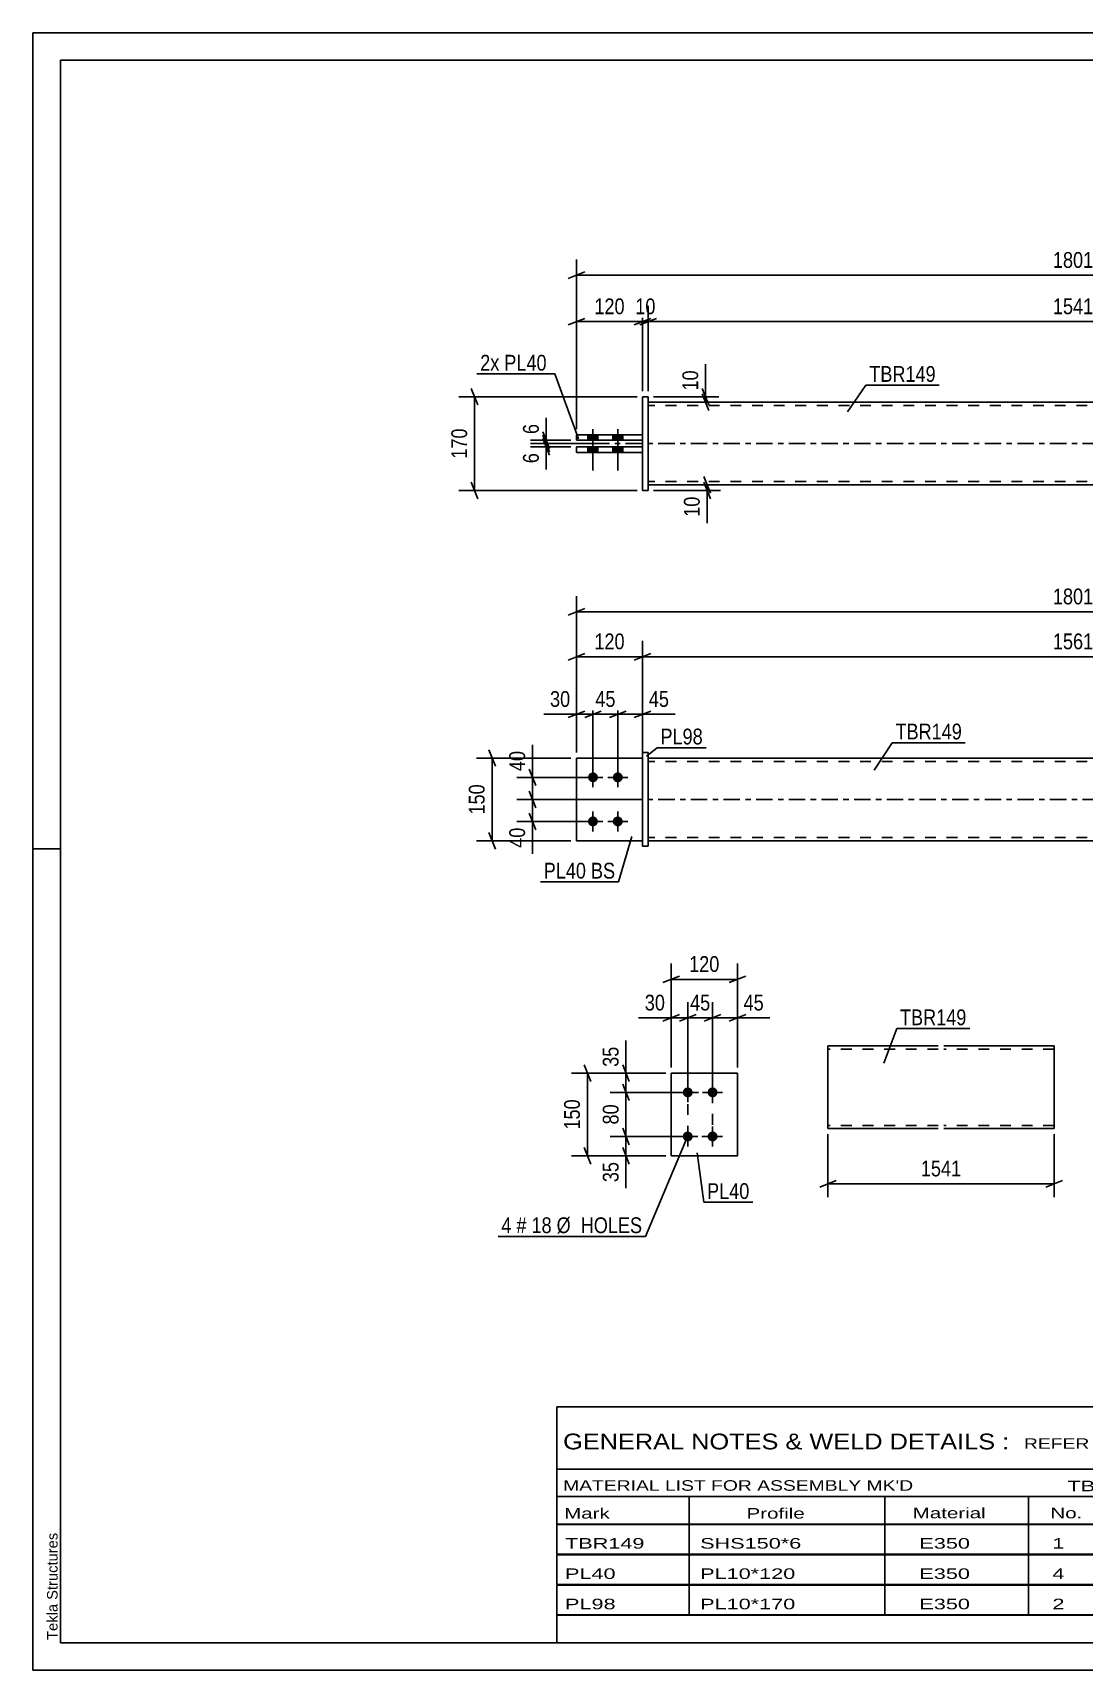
# Model space of a CAD drawing. Header units: millimetres. Extents: x 0 to 420, y 0 to 297.
# Drawn here: x 0 to 190.6, y 0 to 297 of the extents above; entities that cross this region are included whole.
import ezdxf

# ---------------------------------------------------------------- set-up
doc = ezdxf.new("R2010")
doc.units = ezdxf.units.MM
doc.linetypes.add('DXK_LINE_DOT2', pattern=[3.9198, 1.9599, -1.9599])
doc.linetypes.add('DXK_LINE_DOT3', pattern=[5.9187, 2.979, -0.9799, 0.9799, -0.9799])
doc.styles.add('Arial', font='ARIAL.TTF', dxfattribs={"height": 0.2})
doc.styles.add('Arial Narrow', font='ARIALN.TTF', dxfattribs={"height": 0.2})

# ---------------------------------------------------------------- blocks, each defined once
blk = doc.blocks.new('Unknown-580573406-1163')
at = {"color": 5, "linetype": 'Continuous'}
for p, q in [((420, 297), (0, 297)), ((0, 297), (0, 0)), ((0, 292), (0, 297)), ((415, 292), (5, 292)), ((5, 292), (5, 5)), ((5, 149), (0, 149)), ((0, 0), (0, 5)), ((5, 5), (415, 5)), ((0, 0), (420, 0))]:
    blk.add_line(p, q, dxfattribs=at)
at = {"color": 174, "linetype": 'Continuous', "style": 'Arial'}
blk.add_text('Tekla Structures', height=1.9102, rotation=90, dxfattribs=at).set_placement((4.5, 5.5))
blk = doc.blocks.new('Part-580573406-1794 - 1738')
at = {"color": 2, "linetype": 'Continuous'}
for p, q in [((98.56, 165.45), (110.56, 165.45)), ((98.56, 165.45), (98.56, 150.45)), ((110.56, 150.45), (98.56, 150.45)), ((98.56, 150.45), (98.56, 150.45))]:
    blk.add_line(p, q, dxfattribs=at)
at = {"color": 7, "linetype": 'DXK_LINE_DOT2'}
for p, q in [((98.56, 165.45), (110.56, 165.45)), ((110.56, 165.45), (110.56, 165.45)), ((110.56, 165.45), (110.56, 150.45)), ((98.56, 150.45), (110.56, 150.45)), ((98.56, 150.45), (98.56, 150.45))]:
    blk.add_line(p, q, dxfattribs=at)
blk = doc.blocks.new('Part-580573406-1799 - 1738')
at = {"color": 2, "linetype": 'Continuous'}
for p, q in [((110.56, 166.46), (111.56, 166.46)), ((110.56, 149.46), (110.56, 166.46)), ((111.56, 149.46), (111.56, 166.46)), ((110.56, 149.46), (111.56, 149.46)), ((110.56, 149.45), (111.56, 149.45))]:
    blk.add_line(p, q, dxfattribs=at)
at = {"color": 7, "linetype": 'DXK_LINE_DOT2'}
for p, q in [((110.56, 166.45), (111.56, 166.45)), ((110.56, 149.46), (110.56, 149.45)), ((110.56, 149.45), (110.56, 149.46)), ((111.56, 149.46), (111.56, 149.45)), ((111.56, 149.45), (111.56, 149.46))]:
    blk.add_line(p, q, dxfattribs=at)
blk = doc.blocks.new('Part-580573406-1789 - 1738')
at = {"color": 7, "linetype": 'DXK_LINE_DOT2'}
for p, q in [((98.56, 165.45), (110.56, 165.45)), ((98.56, 165.45), (110.56, 165.45)), ((98.56, 150.45), (98.56, 165.45)), ((110.56, 165.45), (110.56, 165.45)), ((110.56, 165.45), (110.56, 150.45)), ((98.56, 150.45), (110.56, 150.45)), ((110.56, 150.45), (98.56, 150.45)), ((98.56, 150.45), (98.56, 150.45))]:
    blk.add_line(p, q, dxfattribs=at)
blk = doc.blocks.new('Part-580573406-1804 - 1738')
at = {"color": 2, "linetype": 'Continuous'}
for p, q in [((111.56, 165.45), (265.64, 165.45)), ((111.56, 150.45), (265.64, 150.45))]:
    blk.add_line(p, q, dxfattribs=at)
at = {"color": 7, "linetype": 'DXK_LINE_DOT2'}
for p, q in [((111.56, 150.45), (111.56, 165.45)), ((265.64, 164.85), (111.56, 164.85)), ((265.64, 150.45), (265.64, 165.45)), ((265.64, 151.05), (111.56, 151.05))]:
    blk.add_line(p, q, dxfattribs=at)
at = {"color": 7, "linetype": 'DXK_LINE_DOT3'}
blk.add_line((101.56, 157.95), (275.64, 157.95), dxfattribs=at)
blk = doc.blocks.new('Bolt-580573406-1806 - 1738')
at = {"linetype": 'Continuous'}
for points in [[(101.56, 161.05), (101.38, 161.07), (101.2, 161.13), (101.03, 161.23), (100.9, 161.35), (100.78, 161.5), (100.71, 161.68), (100.67, 161.86), (100.67, 162.05), (100.71, 162.23), (100.78, 162.4), (100.9, 162.56), (101.03, 162.68), (101.2, 162.78), (101.38, 162.83), (101.56, 162.85), (101.75, 162.83), (101.93, 162.78), (102.09, 162.68), (102.23, 162.56), (102.34, 162.4), (102.42, 162.23), (102.46, 162.05), (102.46, 161.86), (102.42, 161.68), (102.34, 161.5), (102.23, 161.35), (102.09, 161.23), (101.93, 161.13), (101.75, 161.07)], [(106.06, 161.05), (105.88, 161.07), (105.7, 161.13), (105.53, 161.23), (105.4, 161.35), (105.28, 161.5), (105.21, 161.68), (105.17, 161.86), (105.17, 162.05), (105.21, 162.23), (105.28, 162.4), (105.4, 162.56), (105.53, 162.68), (105.7, 162.78), (105.88, 162.83), (106.06, 162.85), (106.25, 162.83), (106.43, 162.78), (106.59, 162.68), (106.73, 162.56), (106.84, 162.4), (106.92, 162.23), (106.96, 162.05), (106.96, 161.86), (106.92, 161.68), (106.84, 161.5), (106.73, 161.35), (106.59, 161.23), (106.43, 161.13), (106.25, 161.07)], [(101.56, 153.05), (101.38, 153.07), (101.2, 153.13), (101.03, 153.23), (100.9, 153.35), (100.78, 153.5), (100.71, 153.68), (100.67, 153.86), (100.67, 154.05), (100.71, 154.23), (100.78, 154.4), (100.9, 154.56), (101.03, 154.68), (101.2, 154.78), (101.38, 154.83), (101.56, 154.85), (101.75, 154.83), (101.93, 154.78), (102.09, 154.68), (102.23, 154.56), (102.34, 154.4), (102.42, 154.23), (102.46, 154.05), (102.46, 153.86), (102.42, 153.68), (102.34, 153.5), (102.23, 153.35), (102.09, 153.23), (101.93, 153.13), (101.75, 153.07)], [(106.06, 153.05), (105.88, 153.07), (105.7, 153.13), (105.53, 153.23), (105.4, 153.35), (105.28, 153.5), (105.21, 153.68), (105.17, 153.86), (105.17, 154.05), (105.21, 154.23), (105.28, 154.4), (105.4, 154.56), (105.53, 154.68), (105.7, 154.78), (105.88, 154.83), (106.06, 154.85), (106.25, 154.83), (106.43, 154.78), (106.59, 154.68), (106.73, 154.56), (106.84, 154.4), (106.92, 154.23), (106.96, 154.05), (106.96, 153.86), (106.92, 153.68), (106.84, 153.5), (106.73, 153.35), (106.59, 153.23), (106.43, 153.13), (106.25, 153.07)]]:
    blk.add_hatch(color=1, dxfattribs=at).paths.add_polyline_path(points)
at = {"color": 1, "linetype": 'Continuous'}
for p, q in [((101.56, 160.15), (101.56, 163.75)), ((106.06, 160.15), (106.06, 163.75)), ((103.36, 161.95), (99.76, 161.95)), ((107.86, 161.95), (104.26, 161.95)), ((101.56, 152.15), (101.56, 155.75)), ((106.06, 152.15), (106.06, 155.75)), ((103.36, 153.95), (99.76, 153.95)), ((107.86, 153.95), (104.26, 153.95))]:
    blk.add_line(p, q, dxfattribs=at)
blk = doc.blocks.new('Part-580573406-1445 - 1390')
at = {"color": 2, "linetype": 'Continuous'}
for p, q in [((111.56, 229.99), (265.64, 229.99)), ((111.56, 214.99), (265.64, 214.99))]:
    blk.add_line(p, q, dxfattribs=at)
at = {"color": 7, "linetype": 'DXK_LINE_DOT2'}
for p, q in [((111.56, 214.99), (111.56, 229.99)), ((265.64, 229.39), (111.56, 229.39)), ((265.64, 229.99), (265.64, 214.99)), ((265.64, 215.59), (111.56, 215.59))]:
    blk.add_line(p, q, dxfattribs=at)
at = {"color": 7, "linetype": 'DXK_LINE_DOT3'}
blk.add_line((101.56, 222.49), (275.64, 222.49), dxfattribs=at)
blk = doc.blocks.new('Bolt-580573406-1429 - 1390')
at = {"linetype": 'Continuous'}
for points in [[(100.66, 223.09), (102.46, 223.09), (102.46, 224.09), (100.66, 224.09)], [(100.66, 223.09), (102.46, 223.09), (102.46, 224.09), (100.66, 224.09)], [(105.16, 223.09), (106.96, 223.09), (106.96, 224.09), (105.16, 224.09)], [(105.16, 223.09), (106.96, 223.09), (106.96, 224.09), (105.16, 224.09)], [(100.66, 220.89), (102.46, 220.89), (102.46, 221.89), (100.66, 221.89)], [(100.66, 220.89), (102.46, 220.89), (102.46, 221.89), (100.66, 221.89)], [(105.16, 220.89), (106.96, 220.89), (106.96, 221.89), (105.16, 221.89)], [(105.16, 220.89), (106.96, 220.89), (106.96, 221.89), (105.16, 221.89)]]:
    blk.add_hatch(color=1, dxfattribs=at).paths.add_polyline_path(points)
at = {"color": 1, "linetype": 'Continuous'}
for p, q in [((100.66, 224.09), (100.66, 223.09)), ((100.66, 224.09), (100.66, 223.09)), ((101.56, 225.09), (101.56, 217.59)), ((101.56, 225.09), (101.56, 217.59)), ((102.46, 224.09), (102.46, 223.09)), ((102.46, 224.09), (102.46, 223.09)), ((105.16, 224.09), (105.16, 223.09)), ((105.16, 224.09), (105.16, 223.09)), ((106.06, 225.09), (106.06, 217.59)), ((106.06, 225.09), (106.06, 217.59)), ((106.96, 224.09), (106.96, 223.09)), ((106.96, 224.09), (106.96, 223.09)), ((100.66, 221.89), (100.66, 220.89)), ((100.66, 221.89), (100.66, 220.89)), ((102.46, 221.89), (102.46, 220.89)), ((102.46, 221.89), (102.46, 220.89)), ((105.16, 221.89), (105.16, 220.89)), ((105.16, 221.89), (105.16, 220.89)), ((106.96, 221.89), (106.96, 220.89)), ((106.96, 221.89), (106.96, 220.89))]:
    blk.add_line(p, q, dxfattribs=at)
blk = doc.blocks.new('Part-580573406-1446 - 1390')
at = {"color": 2, "linetype": 'Continuous'}
for p, q in [((110.56, 230.99), (111.56, 230.99)), ((110.56, 230.99), (110.56, 213.99)), ((111.56, 230.99), (111.56, 213.99)), ((110.56, 213.99), (111.56, 213.99)), ((111.56, 213.99), (110.56, 213.99))]:
    blk.add_line(p, q, dxfattribs=at)
at = {"color": 7, "linetype": 'DXK_LINE_DOT2'}
for p, q in [((110.56, 230.99), (111.56, 230.99)), ((111.56, 230.99), (111.56, 230.99)), ((110.56, 213.99), (110.56, 213.99)), ((110.56, 213.99), (110.56, 213.99)), ((111.56, 213.99), (111.56, 213.99)), ((111.56, 213.99), (111.56, 213.99))]:
    blk.add_line(p, q, dxfattribs=at)
blk = doc.blocks.new('Part-580573406-1451 - 1390')
at = {"color": 2, "linetype": 'Continuous'}
for p, q in [((110.56, 221.89), (98.56, 221.89)), ((98.56, 220.89), (98.56, 221.89)), ((98.56, 220.89), (110.56, 220.89)), ((110.56, 220.89), (98.56, 220.89))]:
    blk.add_line(p, q, dxfattribs=at)
at = {"color": 7, "linetype": 'DXK_LINE_DOT2'}
for p, q in [((98.56, 221.89), (110.56, 221.89)), ((98.56, 220.89), (98.56, 220.89)), ((110.56, 220.89), (110.56, 221.89))]:
    blk.add_line(p, q, dxfattribs=at)
blk = doc.blocks.new('Part-580573406-1456 - 1390')
at = {"color": 2, "linetype": 'Continuous'}
for p, q in [((110.56, 224.09), (98.56, 224.09)), ((98.56, 223.09), (98.56, 224.09)), ((98.56, 223.09), (110.56, 223.09)), ((110.56, 223.09), (98.56, 223.09))]:
    blk.add_line(p, q, dxfattribs=at)
at = {"color": 7, "linetype": 'DXK_LINE_DOT2'}
for p, q in [((98.56, 224.09), (110.56, 224.09)), ((98.56, 223.09), (98.56, 223.09)), ((110.56, 223.09), (110.56, 224.09))]:
    blk.add_line(p, q, dxfattribs=at)
blk = doc.blocks.new('Bolt-580573406-2158 - 2123')
at = {"linetype": 'Continuous'}
for points in [[(118.75, 105.71), (118.93, 105.69), (119.11, 105.64), (119.27, 105.54), (119.41, 105.42), (119.52, 105.26), (119.6, 105.09), (119.64, 104.91), (119.64, 104.72), (119.6, 104.54), (119.52, 104.36), (119.41, 104.21), (119.27, 104.09), (119.11, 103.99), (118.93, 103.93), (118.75, 103.91), (118.56, 103.93), (118.38, 103.99), (118.22, 104.09), (118.08, 104.21), (117.97, 104.36), (117.89, 104.54), (117.85, 104.72), (117.85, 104.91), (117.89, 105.09), (117.97, 105.26), (118.08, 105.42), (118.22, 105.54), (118.38, 105.64), (118.56, 105.69)], [(123.25, 105.71), (123.43, 105.69), (123.61, 105.64), (123.77, 105.54), (123.91, 105.42), (124.02, 105.26), (124.1, 105.09), (124.14, 104.91), (124.14, 104.72), (124.1, 104.54), (124.02, 104.36), (123.91, 104.21), (123.77, 104.09), (123.61, 103.99), (123.43, 103.93), (123.25, 103.91), (123.06, 103.93), (122.88, 103.99), (122.72, 104.09), (122.58, 104.21), (122.47, 104.36), (122.39, 104.54), (122.35, 104.72), (122.35, 104.91), (122.39, 105.09), (122.47, 105.26), (122.58, 105.42), (122.72, 105.54), (122.88, 105.64), (123.06, 105.69)], [(118.75, 97.71), (118.93, 97.69), (119.11, 97.64), (119.27, 97.54), (119.41, 97.42), (119.52, 97.26), (119.6, 97.09), (119.64, 96.91), (119.64, 96.72), (119.6, 96.54), (119.52, 96.36), (119.41, 96.21), (119.27, 96.09), (119.11, 95.99), (118.93, 95.93), (118.75, 95.91), (118.56, 95.93), (118.38, 95.99), (118.22, 96.09), (118.08, 96.21), (117.97, 96.36), (117.89, 96.54), (117.85, 96.72), (117.85, 96.91), (117.89, 97.09), (117.97, 97.26), (118.08, 97.42), (118.22, 97.54), (118.38, 97.64), (118.56, 97.69)], [(123.25, 97.71), (123.43, 97.69), (123.61, 97.64), (123.77, 97.54), (123.91, 97.42), (124.02, 97.26), (124.1, 97.09), (124.14, 96.91), (124.14, 96.72), (124.1, 96.54), (124.02, 96.36), (123.91, 96.21), (123.77, 96.09), (123.61, 95.99), (123.43, 95.93), (123.25, 95.91), (123.06, 95.93), (122.88, 95.99), (122.72, 96.09), (122.58, 96.21), (122.47, 96.36), (122.39, 96.54), (122.35, 96.72), (122.35, 96.91), (122.39, 97.09), (122.47, 97.26), (122.58, 97.42), (122.72, 97.54), (122.88, 97.64), (123.06, 97.69)]]:
    blk.add_hatch(color=1, dxfattribs=at).paths.add_polyline_path(points)
at = {"color": 1, "linetype": 'Continuous'}
for p, q in [((120.55, 104.81), (116.95, 104.81)), ((118.75, 103.01), (118.75, 106.61)), ((125.05, 104.81), (121.45, 104.81)), ((123.25, 103.01), (123.25, 106.61)), ((118.75, 95.01), (118.75, 98.61)), ((123.25, 95.01), (123.25, 98.61)), ((120.55, 96.81), (116.95, 96.81)), ((125.05, 96.81), (121.45, 96.81))]:
    blk.add_line(p, q, dxfattribs=at)
blk = doc.blocks.new('Part-580573406-2163 - 2123')
at = {"color": 2, "linetype": 'Continuous'}
for p, q in [((115.75, 108.31), (127.75, 108.31)), ((115.75, 108.31), (115.75, 93.31)), ((127.75, 108.31), (127.75, 108.31)), ((127.75, 108.31), (127.75, 93.31)), ((127.75, 93.31), (115.75, 93.31)), ((115.75, 93.31), (115.75, 93.31))]:
    blk.add_line(p, q, dxfattribs=at)
at = {"color": 7, "linetype": 'DXK_LINE_DOT2'}
for p, q in [((115.75, 108.31), (127.75, 108.31)), ((127.75, 108.31), (127.75, 108.31)), ((115.75, 93.31), (127.75, 93.31))]:
    blk.add_line(p, q, dxfattribs=at)
blk = doc.blocks.new('Part-580573406-2321 - 2313')
at = {"color": 2, "linetype": 'Continuous'}
for p, q in [((164.17, 113.23), (144.17, 113.23)), ((144.17, 113.23), (144.17, 99.43)), ((185.17, 113.23), (165.17, 113.23)), ((185.17, 113.23), (185.17, 98.23)), ((144.17, 98.58), (144.17, 99.43)), ((144.17, 98.32), (144.17, 98.58)), ((144.17, 98.23), (144.17, 98.32)), ((164.17, 98.23), (144.17, 98.23)), ((185.17, 98.23), (165.17, 98.23))]:
    blk.add_line(p, q, dxfattribs=at)
at = {"color": 7, "linetype": 'DXK_LINE_DOT2'}
for p, q in [((164.17, 112.63), (144.17, 112.63)), ((185.17, 112.63), (165.17, 112.63)), ((144.17, 98.97), (144.17, 99.43)), ((144.17, 98.58), (144.17, 99.2)), ((144.17, 98.83), (144.17, 98.88)), ((144.17, 98.83), (144.17, 98.88)), ((164.17, 98.83), (144.17, 98.83)), ((144.17, 98.23), (144.17, 98.23)), ((185.17, 98.83), (165.17, 98.83)), ((185.17, 98.83), (185.17, 98.88))]:
    blk.add_line(p, q, dxfattribs=at)
blk = doc.blocks.new('Rectangle-580573406-2273 - 2123')
at = {"color": 1, "linetype": 'DXK_LINE_DOT2'}
blk.add_lwpolyline([(118.75, 104.81), (123.25, 104.81), (123.25, 96.81), (118.75, 96.81), (118.75, 104.81)], close=True, dxfattribs=at)
blk = doc.blocks.new('StraightDimension-580573406-1914 - 1738')
at = {"color": 7, "linetype": 'Continuous'}
for p, q in [((112.06, 184.43), (109.06, 183.23)), ((110.56, 158.95), (110.56, 186.68)), ((265.14, 183.23), (268.14, 184.43)), ((266.64, 166.45), (266.64, 186.68)), ((110.56, 183.83), (266.64, 183.83))]:
    blk.add_line(p, q, dxfattribs=at)
at = {"color": 0}
blk.add_wipeout([(192.86, 184.58), (192.86, 188.78), (184.35, 188.78), (184.35, 184.58)], dxfattribs=at)
at = {"color": 3, "style": 'Arial Narrow'}
blk.add_text('1561', height=2.863, dxfattribs=at).set_placement((184.95, 185.18))
blk = doc.blocks.new('StraightDimension-580573406-1991 - 1738')
at = {"color": 7, "linetype": 'Continuous'}
for p, q in [((109.56, 157.95), (87.75, 157.95)), ((90, 159.45), (91.2, 156.45)), ((90.6, 153.95), (90.6, 157.95)), ((91.2, 152.45), (90, 155.45)), ((100.56, 153.95), (87.75, 153.95))]:
    blk.add_line(p, q, dxfattribs=at)
at = {"color": 0}
blk.add_wipeout([(89.85, 153.43), (85.65, 153.43), (85.65, 148.57), (89.85, 148.57)], dxfattribs=at)
at = {"color": 7, "linetype": 'Continuous'}
blk.add_line((90.6, 153.95), (90.6, 148.05), dxfattribs=at)
blk.add_line((90.6, 153.95), (90.6, 148.05), dxfattribs=at)
at = {"color": 3, "style": 'Arial Narrow'}
blk.add_text('40', height=2.863, rotation=90.0002, dxfattribs=at).set_placement((89.25, 149.17))
blk = doc.blocks.new('StraightDimension-580573406-1974 - 1738')
at = {"color": 7, "linetype": 'Continuous'}
for p, q in [((106.06, 162.95), (106.06, 176.23)), ((110.56, 166.45), (110.56, 176.23)), ((104.56, 172.78), (107.56, 173.98)), ((106.06, 173.38), (110.56, 173.38)), ((112.06, 173.98), (109.06, 172.78))]:
    blk.add_line(p, q, dxfattribs=at)
at = {"color": 0}
blk.add_wipeout([(115.95, 174.13), (115.95, 178.33), (111.09, 178.33), (111.09, 174.13)], dxfattribs=at)
at = {"color": 7, "linetype": 'Continuous'}
blk.add_line((110.56, 173.38), (116.47, 173.38), dxfattribs=at)
blk.add_line((110.56, 173.38), (116.47, 173.38), dxfattribs=at)
at = {"color": 3, "style": 'Arial Narrow'}
blk.add_text('45', height=2.863, dxfattribs=at).set_placement((111.69, 174.73))
blk = doc.blocks.new('StraightDimension-580573406-2000 - 1738')
at = {"color": 7, "linetype": 'Continuous'}
for p, q in [((90, 163.45), (91.2, 160.45)), ((100.56, 161.95), (87.75, 161.95)), ((90.6, 157.95), (90.6, 161.95)), ((109.56, 157.95), (87.75, 157.95)), ((91.2, 156.45), (90, 159.45))]:
    blk.add_line(p, q, dxfattribs=at)
at = {"color": 0}
blk.add_wipeout([(89.85, 167.34), (85.65, 167.34), (85.65, 162.48), (89.85, 162.48)], dxfattribs=at)
at = {"color": 7, "linetype": 'Continuous'}
blk.add_line((90.6, 161.95), (90.6, 167.86), dxfattribs=at)
blk.add_line((90.6, 161.95), (90.6, 167.86), dxfattribs=at)
at = {"color": 3, "style": 'Arial Narrow'}
blk.add_text('40', height=2.863, rotation=90.0002, dxfattribs=at).set_placement((89.25, 163.08))
blk = doc.blocks.new('StraightDimension-580573406-1856 - 1738')
at = {"color": 7, "linetype": 'Continuous'}
for p, q in [((98.56, 166.45), (98.56, 194.83)), ((278.64, 166.45), (278.64, 194.83)), ((100.06, 192.58), (97.06, 191.38)), ((98.56, 191.98), (278.64, 191.98)), ((277.14, 191.38), (280.14, 192.58))]:
    blk.add_line(p, q, dxfattribs=at)
at = {"color": 0}
blk.add_wipeout([(192.86, 192.73), (192.86, 196.93), (184.35, 196.93), (184.35, 192.73)], dxfattribs=at)
at = {"color": 3, "style": 'Arial Narrow'}
blk.add_text('1801', height=2.863, dxfattribs=at).set_placement((184.95, 193.33))
blk = doc.blocks.new('StraightDimension-580573406-1929 - 1738')
at = {"color": 7, "linetype": 'Continuous'}
for p, q in [((97.06, 183.23), (100.06, 184.43)), ((98.56, 166.45), (98.56, 186.68)), ((112.06, 184.43), (109.06, 183.23)), ((110.56, 158.95), (110.56, 186.68)), ((98.56, 183.83), (110.56, 183.83))]:
    blk.add_line(p, q, dxfattribs=at)
at = {"color": 0}
blk.add_wipeout([(107.91, 184.58), (107.91, 188.78), (101.22, 188.78), (101.22, 184.58)], dxfattribs=at)
at = {"color": 3, "style": 'Arial Narrow'}
blk.add_text('120', height=2.863, dxfattribs=at).set_placement((101.82, 185.18))
blk = doc.blocks.new('StraightDimension-580573406-1945 - 1738')
at = {"color": 7, "linetype": 'Continuous'}
for p, q in [((98.56, 166.45), (98.56, 176.23)), ((101.56, 162.95), (101.56, 176.23)), ((97.06, 172.78), (100.06, 173.98)), ((98.56, 173.38), (101.56, 173.38)), ((103.06, 173.98), (100.06, 172.78))]:
    blk.add_line(p, q, dxfattribs=at)
at = {"color": 0}
blk.add_wipeout([(98.04, 174.13), (98.04, 178.33), (93.18, 178.33), (93.18, 174.13)], dxfattribs=at)
at = {"color": 7, "linetype": 'Continuous'}
blk.add_line((98.56, 173.38), (92.66, 173.38), dxfattribs=at)
blk.add_line((98.56, 173.38), (92.66, 173.38), dxfattribs=at)
at = {"color": 3, "style": 'Arial Narrow'}
blk.add_text('30', height=2.863, dxfattribs=at).set_placement((93.78, 174.73))
blk = doc.blocks.new('StraightDimension-580573406-1961 - 1738')
at = {"color": 7, "linetype": 'Continuous'}
for p, q in [((101.56, 162.95), (101.56, 176.23)), ((106.06, 162.95), (106.06, 176.23)), ((100.06, 172.78), (103.06, 173.98)), ((101.56, 173.38), (106.06, 173.38)), ((107.56, 173.98), (104.56, 172.78))]:
    blk.add_line(p, q, dxfattribs=at)
at = {"color": 0}
blk.add_wipeout([(106.24, 174.13), (106.24, 178.33), (101.39, 178.33), (101.39, 174.13)], dxfattribs=at)
at = {"color": 3, "style": 'Arial Narrow'}
blk.add_text('45', height=2.863, dxfattribs=at).set_placement((101.99, 174.73))
blk = doc.blocks.new('StraightDimension-580573406-2010 - 1738')
at = {"color": 7, "linetype": 'Continuous'}
for p, q in [((83.87, 163.95), (82.67, 166.95)), ((97.56, 165.45), (80.42, 165.45)), ((83.27, 150.45), (83.27, 165.45)), ((82.67, 151.95), (83.87, 148.95)), ((97.56, 150.45), (80.42, 150.45))]:
    blk.add_line(p, q, dxfattribs=at)
at = {"color": 0}
blk.add_wipeout([(82.52, 161.3), (78.32, 161.3), (78.32, 154.61), (82.52, 154.61)], dxfattribs=at)
at = {"color": 3, "style": 'Arial Narrow'}
blk.add_text('150', height=2.863, rotation=90.0002, dxfattribs=at).set_placement((81.92, 155.21))
blk = doc.blocks.new('StraightDimension-580573406-1691 - 1390')
at = {"color": 7, "linetype": 'Continuous'}
for p, q in [((92.49, 223.99), (93.69, 220.99)), ((93.69, 220.39), (92.49, 223.39)), ((102.81, 222.49), (90.24, 222.49)), ((97.56, 221.89), (90.24, 221.89)), ((93.09, 221.89), (93.09, 222.49))]:
    blk.add_line(p, q, dxfattribs=at)
at = {"color": 0}
blk.add_wipeout([(92.34, 221.36), (88.14, 221.36), (88.14, 218.33), (92.34, 218.33)], dxfattribs=at)
at = {"color": 7, "linetype": 'Continuous'}
blk.add_line((93.09, 221.89), (93.09, 217.81), dxfattribs=at)
blk.add_line((93.09, 221.89), (93.09, 217.81), dxfattribs=at)
at = {"color": 3, "style": 'Arial Narrow'}
blk.add_text('6', height=2.86, rotation=90.0002, dxfattribs=at).set_placement((91.74, 218.93))
blk = doc.blocks.new('StraightDimension-580573406-1567 - 1390')
at = {"color": 7, "linetype": 'Continuous'}
for p, q in [((98.56, 225.09), (98.56, 255.86)), ((278.64, 225.09), (278.64, 255.86)), ((100.06, 253.61), (97.06, 252.41)), ((98.56, 253.01), (278.64, 253.01)), ((277.14, 252.41), (280.14, 253.61))]:
    blk.add_line(p, q, dxfattribs=at)
at = {"color": 0}
blk.add_wipeout([(192.86, 253.76), (192.86, 257.96), (184.35, 257.96), (184.35, 253.76)], dxfattribs=at)
at = {"color": 3, "style": 'Arial Narrow'}
blk.add_text('1801', height=2.863, dxfattribs=at).set_placement((184.95, 254.36))
blk = doc.blocks.new('StraightDimension-580573406-1588 - 1390')
at = {"color": 7, "linetype": 'Continuous'}
for p, q in [((98.56, 225.09), (98.56, 247.45)), ((110.56, 231.99), (110.56, 247.45)), ((97.06, 244), (100.06, 245.2)), ((98.56, 244.6), (110.56, 244.6)), ((112.06, 245.2), (109.06, 244))]:
    blk.add_line(p, q, dxfattribs=at)
at = {"color": 0}
blk.add_wipeout([(107.91, 245.35), (107.91, 249.55), (101.22, 249.55), (101.22, 245.35)], dxfattribs=at)
at = {"color": 3, "style": 'Arial Narrow'}
blk.add_text('120', height=2.863, dxfattribs=at).set_placement((101.82, 245.95))
blk = doc.blocks.new('StraightDimension-580573406-1598 - 1390')
at = {"color": 7, "linetype": 'Continuous'}
for p, q in [((110.56, 231.99), (110.56, 247.45)), ((111.56, 231.99), (111.56, 247.45)), ((109.06, 244), (112.06, 245.2)), ((113.06, 245.2), (110.06, 244)), ((110.56, 244.6), (111.56, 244.6))]:
    blk.add_line(p, q, dxfattribs=at)
at = {"color": 0}
blk.add_wipeout([(113.49, 245.35), (113.49, 249.55), (108.64, 249.55), (108.64, 245.35)], dxfattribs=at)
at = {"color": 3, "style": 'Arial Narrow'}
blk.add_text('10', height=2.863, dxfattribs=at).set_placement((109.24, 245.95))
blk = doc.blocks.new('StraightDimension-580573406-1608 - 1390')
at = {"color": 7, "linetype": 'Continuous'}
for p, q in [((111.56, 231.99), (111.56, 247.45)), ((265.64, 231.99), (265.64, 247.45)), ((113.06, 245.2), (110.06, 244)), ((111.56, 244.6), (265.64, 244.6)), ((264.14, 244), (267.14, 245.2))]:
    blk.add_line(p, q, dxfattribs=at)
at = {"color": 0}
blk.add_wipeout([(192.86, 245.35), (192.86, 249.55), (184.35, 249.55), (184.35, 245.35)], dxfattribs=at)
at = {"color": 3, "style": 'Arial Narrow'}
blk.add_text('1541', height=2.863, dxfattribs=at).set_placement((184.95, 245.95))
blk = doc.blocks.new('StraightDimension-580573406-1629 - 1390')
at = {"color": 7, "linetype": 'Continuous'}
for p, q in [((112.56, 214.99), (124.66, 214.99)), ((112.56, 213.99), (124.66, 213.99)), ((121.66, 216.49), (122.86, 213.49)), ((122.86, 212.49), (121.66, 215.49)), ((122.26, 213.99), (122.26, 214.99))]:
    blk.add_line(p, q, dxfattribs=at)
at = {"color": 0}
blk.add_wipeout([(121.51, 213.46), (117.31, 213.46), (117.31, 208.61), (121.51, 208.61)], dxfattribs=at)
at = {"color": 7, "linetype": 'Continuous'}
blk.add_line((122.26, 213.99), (122.26, 208.08), dxfattribs=at)
blk.add_line((122.26, 213.99), (122.26, 208.08), dxfattribs=at)
at = {"color": 3, "style": 'Arial Narrow'}
blk.add_text('10', height=2.863, rotation=90.0002, dxfattribs=at).set_placement((120.91, 209.21))
blk = doc.blocks.new('StraightDimension-580573406-1639 - 1390')
at = {"color": 7, "linetype": 'Continuous'}
for p, q in [((121.39, 232.49), (122.59, 229.49)), ((112.56, 230.99), (124.39, 230.99)), ((112.56, 229.99), (124.39, 229.99)), ((122.59, 228.49), (121.39, 231.49)), ((121.99, 229.99), (121.99, 230.99))]:
    blk.add_line(p, q, dxfattribs=at)
at = {"color": 0}
blk.add_wipeout([(121.24, 236.37), (117.04, 236.37), (117.04, 231.51), (121.24, 231.51)], dxfattribs=at)
at = {"color": 7, "linetype": 'Continuous'}
blk.add_line((121.99, 230.99), (121.99, 236.89), dxfattribs=at)
blk.add_line((121.99, 230.99), (121.99, 236.89), dxfattribs=at)
at = {"color": 3, "style": 'Arial Narrow'}
blk.add_text('10', height=2.863, rotation=90.0002, dxfattribs=at).set_placement((120.64, 232.11))
blk = doc.blocks.new('StraightDimension-580573406-1670 - 1390')
at = {"color": 7, "linetype": 'Continuous'}
for p, q in [((80.7, 229.49), (79.5, 232.49)), ((109.56, 230.99), (77.25, 230.99)), ((80.1, 213.99), (80.1, 230.99)), ((109.56, 213.99), (77.25, 213.99)), ((79.5, 215.49), (80.7, 212.49))]:
    blk.add_line(p, q, dxfattribs=at)
at = {"color": 0}
blk.add_wipeout([(79.35, 225.83), (75.15, 225.83), (75.15, 219.15), (79.35, 219.15)], dxfattribs=at)
at = {"color": 3, "style": 'Arial Narrow'}
blk.add_text('170', height=2.863, rotation=90.0002, dxfattribs=at).set_placement((78.75, 219.75))
blk = doc.blocks.new('StraightDimension-580573406-1681 - 1390')
at = {"color": 7, "linetype": 'Continuous'}
for p, q in [((97.56, 223.09), (90.24, 223.09)), ((92.49, 224.59), (93.69, 221.59)), ((93.69, 220.99), (92.49, 223.99)), ((93.09, 222.49), (93.09, 223.09)), ((102.81, 222.49), (90.24, 222.49))]:
    blk.add_line(p, q, dxfattribs=at)
at = {"color": 0}
blk.add_wipeout([(92.34, 226.64), (88.14, 226.64), (88.14, 223.61), (92.34, 223.61)], dxfattribs=at)
at = {"color": 7, "linetype": 'Continuous'}
blk.add_line((93.09, 223.09), (93.09, 227.17), dxfattribs=at)
blk.add_line((93.09, 223.09), (93.09, 227.17), dxfattribs=at)
at = {"color": 3, "style": 'Arial Narrow'}
blk.add_text('6', height=2.86, rotation=90.0002, dxfattribs=at).set_placement((91.74, 224.21))
blk = doc.blocks.new('StraightDimension-580573406-2166 - 2123')
at = {"color": 7, "linetype": 'Continuous'}
for p, q in [((115.75, 109.31), (115.75, 128.16)), ((127.75, 109.31), (127.75, 128.16)), ((114.25, 124.71), (117.25, 125.91)), ((115.75, 125.31), (127.75, 125.31)), ((129.25, 125.91), (126.25, 124.71))]:
    blk.add_line(p, q, dxfattribs=at)
at = {"color": 0}
blk.add_wipeout([(125.09, 126.06), (125.09, 130.26), (118.4, 130.26), (118.4, 126.06)], dxfattribs=at)
at = {"color": 3, "style": 'Arial Narrow'}
blk.add_text('120', height=2.863, dxfattribs=at).set_placement((119, 126.66))
blk = doc.blocks.new('StraightDimension-580573406-2183 - 2123')
at = {"color": 7, "linetype": 'Continuous'}
for p, q in [((117.25, 117.71), (120.25, 118.91)), ((118.75, 105.81), (118.75, 121.16)), ((124.75, 118.91), (121.75, 117.71)), ((123.25, 105.81), (123.25, 121.16)), ((118.75, 118.31), (123.25, 118.31))]:
    blk.add_line(p, q, dxfattribs=at)
at = {"color": 0}
blk.add_wipeout([(123.42, 119.06), (123.42, 123.26), (118.57, 123.26), (118.57, 119.06)], dxfattribs=at)
at = {"color": 3, "style": 'Arial Narrow'}
blk.add_text('45', height=2.863, dxfattribs=at).set_placement((119.17, 119.66))
blk = doc.blocks.new('StraightDimension-580573406-2193 - 2123')
at = {"color": 7, "linetype": 'Continuous'}
for p, q in [((114.25, 117.71), (117.25, 118.91)), ((115.75, 109.31), (115.75, 121.16)), ((120.25, 118.91), (117.25, 117.71)), ((118.75, 105.81), (118.75, 121.16)), ((115.75, 118.31), (118.75, 118.31))]:
    blk.add_line(p, q, dxfattribs=at)
at = {"color": 0}
blk.add_wipeout([(115.22, 119.06), (115.22, 123.26), (110.36, 123.26), (110.36, 119.06)], dxfattribs=at)
at = {"color": 7, "linetype": 'Continuous'}
blk.add_line((115.75, 118.31), (109.84, 118.31), dxfattribs=at)
blk.add_line((115.75, 118.31), (109.84, 118.31), dxfattribs=at)
at = {"color": 3, "style": 'Arial Narrow'}
blk.add_text('30', height=2.863, dxfattribs=at).set_placement((110.96, 119.66))
blk = doc.blocks.new('StraightDimension-580573406-2206 - 2123')
at = {"color": 7, "linetype": 'Continuous'}
for p, q in [((121.75, 117.71), (124.75, 118.91)), ((123.25, 105.81), (123.25, 121.16)), ((129.25, 118.91), (126.25, 117.71)), ((127.75, 109.31), (127.75, 121.16)), ((123.25, 118.31), (127.75, 118.31))]:
    blk.add_line(p, q, dxfattribs=at)
at = {"color": 0}
blk.add_wipeout([(133.13, 119.06), (133.13, 123.26), (128.27, 123.26), (128.27, 119.06)], dxfattribs=at)
at = {"color": 7, "linetype": 'Continuous'}
blk.add_line((127.75, 118.31), (133.65, 118.31), dxfattribs=at)
blk.add_line((127.75, 118.31), (133.65, 118.31), dxfattribs=at)
at = {"color": 3, "style": 'Arial Narrow'}
blk.add_text('45', height=2.863, dxfattribs=at).set_placement((128.87, 119.66))
blk = doc.blocks.new('StraightDimension-580573406-2220 - 2123')
at = {"color": 7, "linetype": 'Continuous'}
for p, q in [((114.75, 108.31), (97.7, 108.31)), ((101.15, 106.81), (99.95, 109.81)), ((100.55, 93.31), (100.55, 108.31)), ((114.75, 93.31), (97.7, 93.31)), ((99.95, 94.81), (101.15, 91.81))]:
    blk.add_line(p, q, dxfattribs=at)
at = {"color": 0}
blk.add_wipeout([(99.8, 104.16), (95.6, 104.16), (95.6, 97.47), (99.8, 97.47)], dxfattribs=at)
at = {"color": 3, "style": 'Arial Narrow'}
blk.add_text('150', height=2.863, rotation=90.0002, dxfattribs=at).set_placement((99.2, 98.07))
blk = doc.blocks.new('StraightDimension-580573406-2237 - 2123')
at = {"color": 7, "linetype": 'Continuous'}
for p, q in [((106.95, 98.31), (108.15, 95.31)), ((117.75, 96.81), (104.7, 96.81)), ((107.55, 93.31), (107.55, 96.81)), ((114.75, 93.31), (104.7, 93.31)), ((108.15, 91.81), (106.95, 94.81))]:
    blk.add_line(p, q, dxfattribs=at)
at = {"color": 0}
blk.add_wipeout([(106.8, 92.79), (102.6, 92.79), (102.6, 87.93), (106.8, 87.93)], dxfattribs=at)
at = {"color": 7, "linetype": 'Continuous'}
blk.add_line((107.55, 93.31), (107.55, 87.41), dxfattribs=at)
blk.add_line((107.55, 93.31), (107.55, 87.41), dxfattribs=at)
at = {"color": 3, "style": 'Arial Narrow'}
blk.add_text('35', height=2.863, rotation=90.0002, dxfattribs=at).set_placement((106.2, 88.53))
blk = doc.blocks.new('StraightDimension-580573406-2250 - 2123')
at = {"color": 7, "linetype": 'Continuous'}
for p, q in [((117.75, 104.81), (104.7, 104.81)), ((106.95, 106.31), (108.15, 103.31)), ((107.55, 96.81), (107.55, 104.81)), ((108.15, 95.31), (106.95, 98.31)), ((117.75, 96.81), (104.7, 96.81))]:
    blk.add_line(p, q, dxfattribs=at)
at = {"color": 0}
blk.add_wipeout([(106.8, 103.24), (102.6, 103.24), (102.6, 98.39), (106.8, 98.39)], dxfattribs=at)
at = {"color": 3, "style": 'Arial Narrow'}
blk.add_text('80', height=2.863, rotation=90.0002, dxfattribs=at).set_placement((106.2, 98.99))
blk = doc.blocks.new('StraightDimension-580573406-2260 - 2123')
at = {"color": 7, "linetype": 'Continuous'}
for p, q in [((114.75, 108.31), (104.7, 108.31)), ((106.95, 109.81), (108.15, 106.81)), ((107.55, 104.81), (107.55, 108.31)), ((117.75, 104.81), (104.7, 104.81)), ((108.15, 103.31), (106.95, 106.31))]:
    blk.add_line(p, q, dxfattribs=at)
at = {"color": 0}
blk.add_wipeout([(106.8, 113.69), (102.6, 113.69), (102.6, 108.84), (106.8, 108.84)], dxfattribs=at)
at = {"color": 7, "linetype": 'Continuous'}
blk.add_line((107.55, 108.31), (107.55, 114.22), dxfattribs=at)
blk.add_line((107.55, 108.31), (107.55, 114.22), dxfattribs=at)
at = {"color": 3, "style": 'Arial Narrow'}
blk.add_text('35', height=2.863, rotation=90.0002, dxfattribs=at).set_placement((106.2, 109.44))
blk = doc.blocks.new('StraightDimension-580573406-2325 - 2313')
at = {"color": 7, "linetype": 'Continuous'}
for p, q in [((144.17, 97.23), (144.17, 85.83)), ((185.17, 97.23), (185.17, 85.83)), ((145.67, 88.83), (142.67, 87.63)), ((144.17, 88.23), (185.17, 88.23)), ((183.67, 87.63), (186.67, 88.83))]:
    blk.add_line(p, q, dxfattribs=at)
at = {"color": 0}
blk.add_wipeout([(168.93, 88.98), (168.93, 93.18), (160.41, 93.18), (160.41, 88.98)], dxfattribs=at)
at = {"color": 3, "style": 'Arial Narrow'}
blk.add_text('1541', height=2.863, dxfattribs=at).set_placement((161.01, 89.58))
blk = doc.blocks.new('Unknown-580573406-3692')
at = {"color": 7, "linetype": 'Continuous'}
for p, q in [((95, 47.75), (255, 47.75)), ((95, 36.5), (95, 47.75)), ((255, 47.75), (255, 36.5)), ((95, 36.5), (255, 36.5)), ((95, 36.5), (95, 31.5)), ((255, 36.5), (255, 31.5)), ((95, 31.5), (255, 31.5)), ((95, 31.5), (95, 26.5)), ((119, 31.5), (119, 26.5)), ((154.5, 31.5), (154.5, 26.5)), ((180.5, 31.5), (180.5, 26.5)), ((193.5, 31.5), (193.5, 26.5)), ((211, 31.5), (211, 26.5)), ((233, 31.5), (233, 26.5)), ((255, 31.5), (255, 26.5)), ((95, 26.5), (255, 26.5)), ((95, 26.45), (95, 21.05)), ((95, 26.45), (255, 26.45)), ((119, 26.5), (119, 21)), ((154.5, 26.5), (154.5, 21)), ((180.5, 26.5), (180.5, 21)), ((193.5, 26.5), (193.5, 21)), ((211, 26.5), (211, 21)), ((233, 26.5), (233, 21)), ((255, 26.45), (255, 21.05)), ((95, 21.05), (255, 21.05)), ((95, 20.95), (95, 15.55)), ((95, 20.95), (255, 20.95)), ((119, 21), (119, 15.5)), ((154.5, 21), (154.5, 15.5)), ((180.5, 21), (180.5, 15.5)), ((193.5, 21), (193.5, 15.5)), ((211, 21), (211, 15.5)), ((233, 21), (233, 15.5)), ((255, 20.95), (255, 15.55)), ((95, 15.55), (255, 15.55)), ((95, 15.45), (95, 10.05)), ((95, 15.45), (255, 15.45)), ((119, 15.5), (119, 10)), ((154.5, 15.5), (154.5, 10)), ((180.5, 15.5), (180.5, 10)), ((193.5, 15.5), (193.5, 10)), ((211, 15.5), (211, 10)), ((233, 15.5), (233, 10)), ((255, 15.45), (255, 10.05)), ((95, 10.05), (255, 10.05)), ((95, 10), (255, 10)), ((95, 10), (95, 5)), ((211, 10), (211, 5)), ((233, 10), (233, 5)), ((255, 10), (255, 5)), ((95, 5), (255, 5))]:
    blk.add_line(p, q, dxfattribs=at)
at = {"color": 7, "style": 'Arial Narrow'}
for s, height, width, p in [('GENERAL NOTES & WELD DETAILS :', 2.8633, 1.4, (96.15, 40.06)), ('REFER TYP DRAWING TYP-01', 1.9089, 1.6, (179.7, 40.16)), ("MATERIAL LIST FOR ASSEMBLY MK'D", 1.9089, 1.6, (96.15, 32.56)), ('TBR149', 1.909, 1.794707, (187.59, 32.47)), ('1', 1.91, 1.794707, (217.08, 32.56)), ('No. Required', 1.9089, 1.6, (226.41, 32.56)), ('Mark', 1.909, 1.7, (96.34, 27.5)), ('Profile', 1.909, 1.7, (129.41, 27.5)), ('Material', 1.909, 1.7, (159.54, 27.56)), ('No.', 1.909, 1.7, (184.5, 27.56)), ('Length', 1.909, 1.7, (195, 27.56)), ('Area', 1.909, 1.7, (217.5, 27.56)), ('Weight', 1.909, 1.7, (237, 27.56))]:
    blk.add_text(s, height=height, dxfattribs=dict(at, width=width)).set_placement(p)
at = {"color": 7, "linetype": 'Continuous', "style": 'Arial Narrow'}
for s, height, width, p in [('TBR149', 1.909, 1.794707, (96.5, 22.06)), ('SHS150*6', 1.909, 1.794707, (121, 22.06)), ('E350', 1.909, 1.794707, (160.74, 22.06)), ('1', 1.91, 1.794707, (184.86, 22.06)), ('1541', 1.909, 1.794707, (197.58, 22.06)), ('0.9', 1.909, 1.794707, (221.32, 22.06)), ('41.8', 1.909, 1.794707, (240.14, 22.06)), ('PL40', 1.909, 1.794707, (96.5, 16.56)), ('PL10*120', 1.909, 1.794707, (121, 16.56)), ('E350', 1.909, 1.794707, (160.74, 16.56)), ('4', 1.91, 1.794707, (184.86, 16.56)), ('150', 1.909, 1.794707, (199.77, 16.56)), ('0.0', 1.909, 1.794707, (221.32, 16.56)), ('5.7', 1.909, 1.794707, (242.33, 16.56)), ('PL98', 1.909, 1.794707, (96.5, 11.06)), ('PL10*170', 1.909, 1.794707, (121, 11.06)), ('E350', 1.909, 1.794707, (160.74, 11.06)), ('2', 1.91, 1.794707, (184.86, 11.06)), ('170', 1.909, 1.794707, (199.77, 11.06)), ('0.1', 1.909, 1.794707, (221.32, 11.06)), ('4.5', 1.909, 1.794707, (242.33, 11.06)), ('Total', 1.909, 1.7, (197.33, 6.5)), ('1.2', 1.909, 1.794707, (220.83, 6.5)), ('52.0', 1.909, 1.794707, (240.14, 6.5))]:
    blk.add_text(s, height=height, dxfattribs=dict(at, width=width)).set_placement(p)
blk = doc.blocks.new('Mark-580573406-1795 - 1738')
at = {"color": 0}
blk.add_wipeout([(121.48, 167.92), (121.48, 170.92), (113.8, 170.92), (113.8, 167.92)], dxfattribs=at)
blk.add_wipeout([(121.48, 167.92), (121.48, 170.92), (113.8, 170.92), (113.8, 167.92)], dxfattribs=at)
at = {"color": 30, "linetype": 'Continuous'}
for p, q in [((111.26, 165.77), (113.2, 167.32)), ((113.2, 167.32), (122.08, 167.32))]:
    blk.add_line(p, q, dxfattribs=at)
at = {"color": 3, "style": 'Arial Narrow'}
blk.add_text('PL98', height=2.863, dxfattribs=at).set_placement((113.8, 167.92))
blk = doc.blocks.new('Mark-580573406-1800 - 1738')
at = {"color": 0}
blk.add_wipeout([(168.47, 168.83), (168.47, 171.83), (156.41, 171.83), (156.41, 168.83)], dxfattribs=at)
blk.add_wipeout([(168.47, 168.83), (168.47, 171.83), (156.41, 171.83), (156.41, 168.83)], dxfattribs=at)
at = {"color": 30, "linetype": 'Continuous'}
for p, q in [((152.52, 163.26), (155.81, 168.23)), ((155.81, 168.23), (169.07, 168.23))]:
    blk.add_line(p, q, dxfattribs=at)
at = {"color": 3, "style": 'Arial Narrow'}
blk.add_text('TBR149', height=2.863, dxfattribs=at).set_placement((156.41, 168.83))
blk = doc.blocks.new('MarkSet-580573406-2045 - 1738')
at = {"color": 0}
blk.add_wipeout([(100.3, 143.59), (100.3, 146.59), (92.63, 146.59), (92.63, 143.59)], dxfattribs=at)
blk.add_wipeout([(100.3, 143.59), (100.3, 146.59), (92.63, 146.59), (92.63, 143.59)], dxfattribs=at)
blk.add_wipeout([(105.59, 143.59), (105.59, 146.59), (101.2, 146.59), (101.2, 143.59)], dxfattribs=at)
blk.add_wipeout([(105.59, 143.59), (105.59, 146.59), (101.2, 146.59), (101.2, 143.59)], dxfattribs=at)
at = {"color": 30, "linetype": 'Continuous'}
for p in [(108.61, 151.23), (92.03, 142.99)]:
    blk.add_line(p, (106.19, 142.99), dxfattribs=at)
at = {"color": 3, "style": 'Arial Narrow'}
for s, p in [('PL40', (92.63, 143.59)), ('BS', (101.2, 143.59))]:
    blk.add_text(s, height=2.863, dxfattribs=at).set_placement(p)
blk = doc.blocks.new('Mark-580573406-1441 - 1390')
at = {"color": 0}
blk.add_wipeout([(163.72, 233.68), (163.72, 236.68), (151.66, 236.68), (151.66, 233.68)], dxfattribs=at)
blk.add_wipeout([(163.72, 233.68), (163.72, 236.68), (151.66, 236.68), (151.66, 233.68)], dxfattribs=at)
at = {"color": 30, "linetype": 'Continuous'}
for p, q in [((147.69, 228.23), (151.06, 233.08)), ((151.06, 233.08), (164.32, 233.08))]:
    blk.add_line(p, q, dxfattribs=at)
at = {"color": 3, "style": 'Arial Narrow'}
blk.add_text('TBR149', height=2.863, dxfattribs=at).set_placement((151.66, 233.68))
blk = doc.blocks.new('MarkSet-580573406-1729 - 1390')
at = {"color": 30, "linetype": 'Continuous'}
blk.add_line((98.92, 223.37), (94.67, 235.12), dxfattribs=at)
at = {"color": 0}
blk.add_wipeout([(84.59, 235.72), (84.59, 238.72), (81.12, 238.72), (81.12, 235.72)], dxfattribs=at)
blk.add_wipeout([(84.59, 235.72), (84.59, 238.72), (81.12, 238.72), (81.12, 235.72)], dxfattribs=at)
blk.add_wipeout([(93.17, 235.72), (93.17, 238.72), (85.49, 238.72), (85.49, 235.72)], dxfattribs=at)
blk.add_wipeout([(93.17, 235.72), (93.17, 238.72), (85.49, 238.72), (85.49, 235.72)], dxfattribs=at)
at = {"color": 30, "linetype": 'Continuous'}
blk.add_line((80.52, 235.12), (94.67, 235.12), dxfattribs=at)
at = {"color": 3, "style": 'Arial Narrow'}
for s, p in [('2x', (81.12, 235.72)), ('PL40', (85.49, 235.72))]:
    blk.add_text(s, height=2.863, dxfattribs=at).set_placement(p)
blk = doc.blocks.new('Mark-580573406-2154 - 2123')
at = {"color": 0}
blk.add_wipeout([(86.79, 79.28), (86.79, 82.28), (84.96, 82.28), (84.96, 79.28)], dxfattribs=at)
blk.add_wipeout([(86.79, 79.28), (86.79, 82.28), (84.96, 82.28), (84.96, 79.28)], dxfattribs=at)
blk.add_wipeout([(89.52, 79.28), (89.52, 82.28), (87.69, 82.28), (87.69, 79.28)], dxfattribs=at)
blk.add_wipeout([(89.52, 79.28), (89.52, 82.28), (87.69, 82.28), (87.69, 79.28)], dxfattribs=at)
at = {"color": 3, "style": 'Arial Narrow'}
blk.add_text('4', height=2.86, dxfattribs=at).set_placement((84.96, 79.28))
at = {"color": 0}
blk.add_wipeout([(94.07, 79.28), (94.07, 82.28), (90.42, 82.28), (90.42, 79.28)], dxfattribs=at)
blk.add_wipeout([(94.07, 79.28), (94.07, 82.28), (90.42, 82.28), (90.42, 79.28)], dxfattribs=at)
at = {"color": 3, "style": 'Arial Narrow'}
blk.add_text('#', height=2.86, dxfattribs=at).set_placement((87.69, 79.28))
at = {"color": 0}
blk.add_wipeout([(110.5, 79.28), (110.5, 82.28), (94.97, 82.28), (94.97, 79.28)], dxfattribs=at)
blk.add_wipeout([(110.5, 79.28), (110.5, 82.28), (94.97, 82.28), (94.97, 79.28)], dxfattribs=at)
at = {"color": 7, "linetype": 'Continuous'}
for p in [(118.79, 96.94), (84.36, 78.68)]:
    blk.add_line(p, (111.1, 78.68), dxfattribs=at)
at = {"color": 3, "style": 'Arial Narrow'}
for s, p in [('18', (90.42, 79.28)), ('Ø  HOLES', (94.97, 79.28))]:
    blk.add_text(s, height=2.863, dxfattribs=at).set_placement(p)
blk = doc.blocks.new('Mark-580573406-2159 - 2123')
at = {"color": 0}
blk.add_wipeout([(129.92, 85.48), (129.92, 88.48), (122.25, 88.48), (122.25, 85.48)], dxfattribs=at)
blk.add_wipeout([(129.92, 85.48), (129.92, 88.48), (122.25, 88.48), (122.25, 85.48)], dxfattribs=at)
at = {"color": 30, "linetype": 'Continuous'}
for p, q in [((120.46, 93.84), (121.65, 84.88)), ((121.65, 84.88), (130.52, 84.88))]:
    blk.add_line(p, q, dxfattribs=at)
at = {"color": 3, "style": 'Arial Narrow'}
blk.add_text('PL40', height=2.863, dxfattribs=at).set_placement((122.25, 85.48))
blk = doc.blocks.new('Mark-580573406-2317 - 2313')
at = {"color": 0}
blk.add_wipeout([(169.29, 116.99), (169.29, 119.99), (157.23, 119.99), (157.23, 116.99)], dxfattribs=at)
blk.add_wipeout([(169.29, 116.99), (169.29, 119.99), (157.23, 119.99), (157.23, 116.99)], dxfattribs=at)
at = {"color": 30, "linetype": 'Continuous'}
for p, q in [((154.27, 110.08), (156.63, 116.39)), ((156.63, 116.39), (169.89, 116.39))]:
    blk.add_line(p, q, dxfattribs=at)
at = {"color": 3, "style": 'Arial Narrow'}
blk.add_text('TBR149', height=2.863, dxfattribs=at).set_placement((157.23, 116.99))

msp = doc.modelspace()

# ---------------------------------------------------------------- block references
for name in ['Unknown-580573406-1163', 'Part-580573406-1445 - 1390', 'Part-580573406-1446 - 1390', 'Part-580573406-1456 - 1390', 'Bolt-580573406-1429 - 1390', 'Part-580573406-1451 - 1390', 'Part-580573406-1799 - 1738', 'Part-580573406-1794 - 1738', 'Part-580573406-1789 - 1738', 'Bolt-580573406-1806 - 1738', 'Part-580573406-1804 - 1738', 'Part-580573406-2321 - 2313', 'Part-580573406-2163 - 2123', 'Bolt-580573406-2158 - 2123', 'Rectangle-580573406-2273 - 2123', 'Unknown-580573406-3692']:
    msp.add_blockref(name, (0, 0))

# ---------------------------------------------------------------- next in the draw order: block references
for name in ['StraightDimension-580573406-1691 - 1390', 'StraightDimension-580573406-1629 - 1390', 'StraightDimension-580573406-1914 - 1738', 'StraightDimension-580573406-2166 - 2123', 'Mark-580573406-2317 - 2313', 'StraightDimension-580573406-2325 - 2313', 'Mark-580573406-2159 - 2123']:
    msp.add_blockref(name, (0, 0))

# ---------------------------------------------------------------- next in the draw order: block references
for name in ['StraightDimension-580573406-1567 - 1390', 'StraightDimension-580573406-1974 - 1738', 'StraightDimension-580573406-1991 - 1738', 'StraightDimension-580573406-2183 - 2123']:
    msp.add_blockref(name, (0, 0))

# ---------------------------------------------------------------- next in the draw order: block references
for name in ['StraightDimension-580573406-1588 - 1390', 'StraightDimension-580573406-2000 - 1738', 'StraightDimension-580573406-2193 - 2123', 'StraightDimension-580573406-2206 - 2123']:
    msp.add_blockref(name, (0, 0))

# ---------------------------------------------------------------- next in the draw order: block references
for name in ['StraightDimension-580573406-1598 - 1390', 'StraightDimension-580573406-1856 - 1738', 'StraightDimension-580573406-2220 - 2123']:
    msp.add_blockref(name, (0, 0))

# ---------------------------------------------------------------- next in the draw order: block references
for name in ['StraightDimension-580573406-1608 - 1390', 'StraightDimension-580573406-1929 - 1738', 'Mark-580573406-1800 - 1738', 'StraightDimension-580573406-2237 - 2123']:
    msp.add_blockref(name, (0, 0))

# ---------------------------------------------------------------- next in the draw order: block references
for name in ['StraightDimension-580573406-1639 - 1390', 'Mark-580573406-1441 - 1390', 'StraightDimension-580573406-1670 - 1390', 'StraightDimension-580573406-1945 - 1738', 'Mark-580573406-1795 - 1738', 'StraightDimension-580573406-2250 - 2123']:
    msp.add_blockref(name, (0, 0))

# ---------------------------------------------------------------- next in the draw order: block references
for name in ['StraightDimension-580573406-1681 - 1390', 'StraightDimension-580573406-1961 - 1738', 'StraightDimension-580573406-2010 - 1738', 'StraightDimension-580573406-2260 - 2123', 'Mark-580573406-2154 - 2123']:
    msp.add_blockref(name, (0, 0))

# ---------------------------------------------------------------- next in the draw order: block references
for name in ['MarkSet-580573406-1729 - 1390', 'MarkSet-580573406-2045 - 1738']:
    msp.add_blockref(name, (0, 0))

doc.saveas('drawing.dxf')
